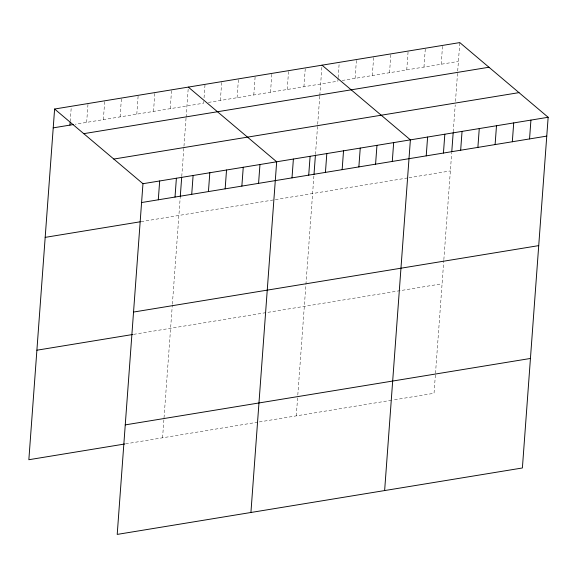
<?xml version="1.0" encoding="UTF-8"?>
<svg xmlns="http://www.w3.org/2000/svg" width="577" height="577" viewBox="0 0 577 577"><rect width="100%" height="100%" fill="white"/><g stroke="black" fill="none" stroke-linecap="round" stroke-linejoin="round"><path stroke-width="0.43" stroke-dasharray="2.88 2.16" d="M70.199 121.531L71.252 107.185M86.651 122.374L88.029 103.543M103.362 119.634L104.747 100.802M120.074 116.893L121.459 98.061M136.792 114.152L138.17 95.328M153.504 111.411L154.888 92.587M170.215 108.671L171.6 89.846M162.563 437.799L163.904 419.544M164.027 417.806L172.314 305.002M172.379 304.108L180.233 197.197M181.762 176.338L186.039 118.105M186.104 117.232L188.318 87.105M203.775 101.401L203.645 103.196L75.212 124.25M204.042 97.816L205.03 84.365M220.364 100.456L221.741 81.624M237.075 97.715L238.46 78.883M253.786 94.974L255.171 76.142M270.505 92.233L271.882 73.402M287.216 89.493L288.601 70.661M303.928 86.752L305.312 67.92M296.275 415.88L297.617 397.625M297.804 395.014L313.946 175.271M315.475 154.412L319.752 96.179M319.817 95.313L322.024 65.179M338.064 78.501L337.862 81.191L208.045 102.475M338.129 77.599L339.247 62.359M355.086 78.364L356.471 59.532M372.302 75.544L373.687 56.712M389.525 72.716L390.91 53.885M406.749 69.896L408.127 51.064M423.965 67.069L425.35 48.237M441.189 64.249L442.573 45.417M435.375 375.036L434.034 393.29L392.706 400.063M435.505 373.297L443.792 260.494M443.857 259.592L451.704 152.689M453.241 131.83L455.217 104.884M455.469 101.408L457.64 71.851M457.705 70.985L459.79 42.59M342.168 80.484L458.405 61.422M141.062 221.655L408.177 177.86M409.035 177.716L450.363 170.936M133.655 334.343L442.083 283.776M125.613 443.857L258.446 422.075M259.325 421.931L391.848 400.207"/><path stroke-width="0.87" d="M54.606 109.024L142.966 183.71L117.21 534.41L522.394 467.976L548.15 117.275L459.79 42.59L54.606 109.024L28.85 459.725L124.733 444.001M69.932 125.115L70.134 122.425M158.293 199.801L159.678 180.969M175.011 197.06L176.389 178.228M180.291 196.324L181.697 177.204M191.723 194.319L193.107 175.487M208.434 191.578L209.819 172.747M225.153 188.838L226.53 170.006M241.864 186.097L243.249 167.265M258.575 183.356L259.96 164.524M250.923 512.484L276.671 161.791L188.318 87.105M292.005 177.875L293.39 159.05M308.717 175.141L310.101 156.309M314.003 174.405L315.41 155.285M325.435 172.4L326.82 153.569M342.147 169.66L343.531 150.828M358.865 166.919L360.243 148.087M375.577 164.178L376.961 145.346M392.288 161.437L393.673 142.606M384.635 490.558L410.384 139.865L322.024 65.179M426.223 155.869L427.607 137.045M443.446 153.049L444.824 134.217M451.769 151.816L453.176 132.696M460.662 150.222L462.047 131.397M477.886 147.402L479.271 128.57M495.109 144.582L496.487 125.75M512.326 141.754L513.71 122.923M529.549 138.934L530.927 120.103M53.221 127.856L73.452 124.538M83.759 133.669L488.95 67.242M113.806 159.064L518.99 92.63M142.966 183.71L548.15 117.275M141.581 202.541L546.765 136.107M45.179 237.371L140.182 221.799M133.539 312.056L538.723 245.622M36.892 350.21L132.775 334.487M125.252 424.888L530.436 358.461"/></g></svg>
